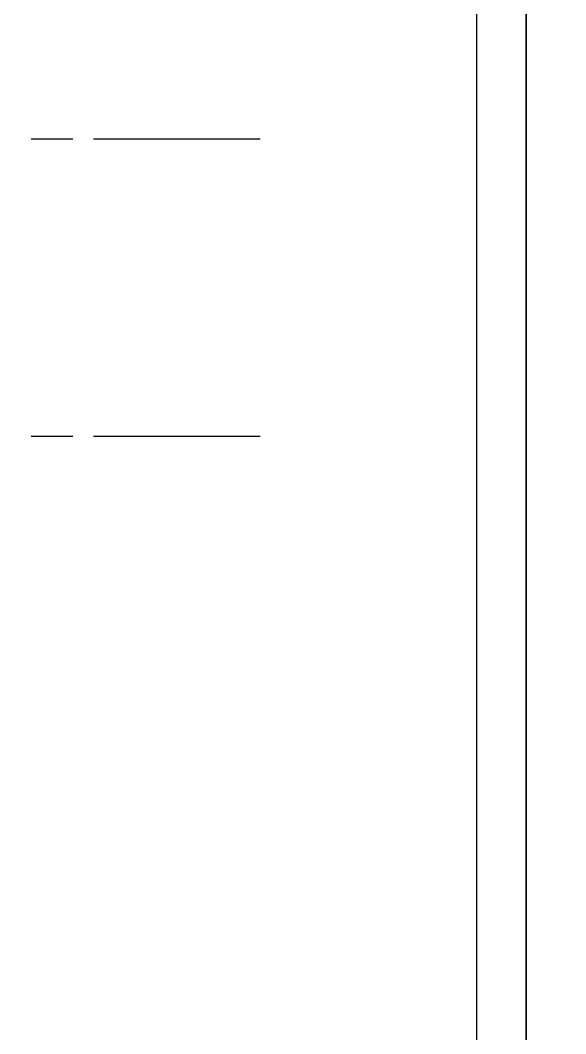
# Model space of a CAD drawing. Header units: inches. Extents: x 2870606 to 3671143, y -733551 to -473558.
# Drawn here: x 3364042 to 3369543, y -527448 to -517223 of the extents above; entities that cross this region are included whole.
import ezdxf

# ---------------------------------------------------------------- set-up
doc = ezdxf.new("R2010")
doc.units = ezdxf.units.IN
doc.header["$MEASUREMENT"] = 0
doc.linetypes.add('ACAD_ISO08W100', pattern=[36, 24, -3, 6, -3])

msp = doc.modelspace()

# ---------------------------------------------------------------- linework, layer by layer
at = {"color": 252, "linetype": 'ACAD_ISO08W100', "ltscale": 70}
for p, q in [((3366460.93, -518423.13), (3300567.24, -518423.13)), ((3366460.93, -521423.13), (3300567.24, -521423.13))]:
    msp.add_line(p, q, dxfattribs=at)
for points in [[(3294143.15, -545903.23), (3294143.15, -491903.23), (3369143.15, -491903.23), (3369143.15, -545903.23)], [(3369143.15, -545903.23), (3369143.15, -491903.23), (3444143.15, -491903.23), (3444143.15, -545903.23)]]:
    msp.add_lwpolyline(points, close=True)
at = {"lineweight": 30}
msp.add_lwpolyline([(3296143.15, -545403.23), (3296143.15, -492403.23), (3368643.15, -492403.23), (3368643.15, -545403.23)], close=True, dxfattribs=at)

doc.saveas('drawing.dxf')
